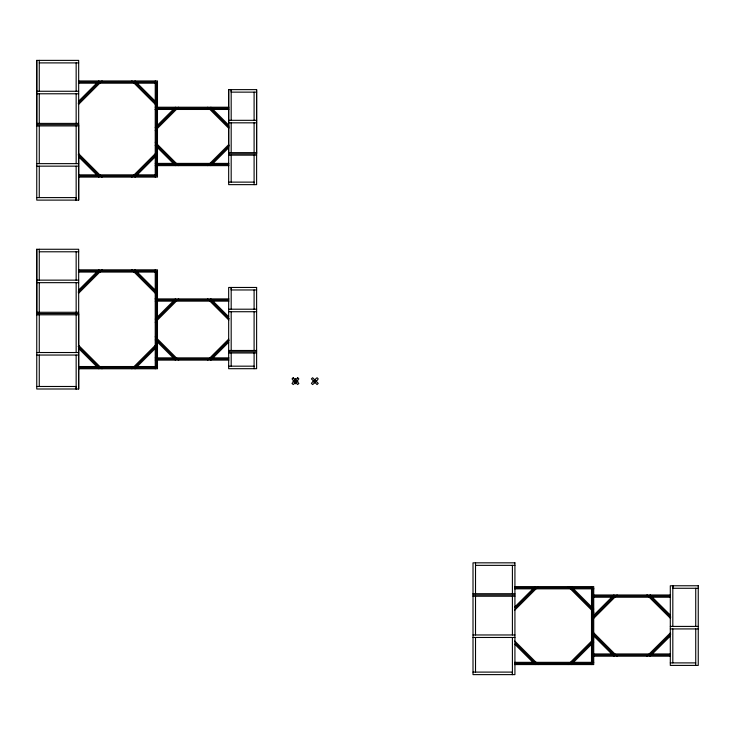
<?xml version="1.0" encoding="UTF-8"?>
<svg xmlns="http://www.w3.org/2000/svg" width="735" height="735" viewBox="0 0 735 735"><rect width="100%" height="100%" fill="white"/><g stroke="black" fill="none" stroke-linecap="round" stroke-linejoin="round"><path stroke-width="1.1" d="M36.75 249.266L36.75 313.542L78.673 313.542L78.673 388.999L36.75 388.999L36.75 249.266L78.673 249.266L78.673 388.999M36.75 60.38L36.75 124.656L78.673 124.656L78.673 200.113L36.75 200.113L36.75 60.38L78.673 60.38L78.673 200.113M228.668 89.624L228.668 153.9L256.616 153.9L256.616 89.624L228.668 89.624L228.668 184.641L256.616 184.641L256.616 89.624M512.405 637.475L512.405 674.62L512.405 672.102L473.009 672.102M672.819 626.413L672.819 585.767L672.819 588.276L698.25 588.276M78.516 101.32L98.885 80.951M78.195 103.222L99.344 82.072M78.516 104.48L102.046 80.951M155.241 127.44L175.454 107.227M156.362 127.908L175.922 108.348M155.241 130.6L178.623 107.227M131.859 177.089L157.474 151.465M134.56 175.968L156.362 154.166M135.019 177.089L157.474 154.635M78.516 290.206L98.885 269.837M78.195 292.107L99.344 270.958M78.516 293.366L102.046 269.837L99.813 272.079M207.665 165.632L228.75 144.547M210.366 164.511L229.145 145.732M210.826 165.632L228.668 147.79M155.241 319.119L175.454 298.906M156.362 319.587L175.922 300.027M155.241 322.288L178.623 298.906M131.859 368.768L157.474 343.153M134.56 367.647L156.362 345.854M137.261 366.526L135.019 368.768L157.474 346.314L155.241 348.546M207.665 360.113L228.75 339.028M210.366 358.992L229.145 340.213M210.826 360.113L228.833 342.097M294.257 381.143L292.025 383.376L293.21 384.561L295.7 382.586L297.675 384.561L298.86 383.376L296.628 381.143M295.7 382.586L296.885 381.401M313.386 380.886L317.061 377.726L318.246 378.911L316.27 381.401L318.246 383.376L317.061 384.561L315.085 382.586L312.596 384.561L311.41 383.376L313.386 380.886L311.41 378.911L312.596 377.726L314.571 379.701M315.085 382.586L316.27 381.401M514.776 606.972L535.144 586.603M515.235 608.093L535.604 587.715M514.776 610.133L538.305 586.603M591.5 617.437L613.945 594.982M592.612 617.905L614.414 596.103M591.5 620.597L617.115 594.982M568.118 664.569L593.733 638.954M570.819 663.457L592.612 641.655M571.279 664.569L593.733 642.124M646.91 656.19L670.458 632.798M649.621 655.069L670.752 634.075M650.089 656.19L670.458 635.95M294.386 381.143L295.442 382.136L296.49 381.143M39.267 62.898L78.673 62.898M78.443 80.951L157.474 80.951L157.474 177.089L78.443 177.089M78.553 82.072L156.362 82.072L156.362 175.968L78.553 175.968M78.443 83.184L157.474 83.184M36.75 91.259L78.673 91.259M256.616 92.141L231.185 92.141L231.185 89.624L231.185 120.32M36.75 93.777L78.673 93.777M155.241 107.227L228.916 107.227M156.362 108.348L228.796 108.348M228.916 109.46L155.241 109.46L157.474 109.46M228.668 120.32L256.616 120.32M228.668 122.828L256.616 122.828M36.75 123.397L78.673 123.397M36.75 125.915L78.673 125.915M228.668 152.641L256.616 152.641M228.668 155.158L256.616 155.158M155.241 163.4L228.925 163.4M36.75 163.639L78.673 163.639M156.362 164.511L228.796 164.511M155.241 165.632L228.925 165.632M36.75 166.156L78.673 166.156M78.443 174.847L157.474 174.847M228.668 182.124L254.099 182.124M36.75 197.596L76.155 197.596L76.155 200.113L76.155 166.156M39.267 251.783L78.673 251.783M78.443 269.837L157.474 269.837L157.474 368.768L78.443 368.768M78.553 270.958L156.362 270.958L156.362 367.647L78.553 367.647M134.101 272.079L137.261 272.069L135.019 269.837L157.474 292.291M155.241 272.079L157.474 272.069L78.443 272.069M36.75 280.145L78.673 280.145M36.75 282.663L78.673 282.663M256.616 289.967L231.185 289.967L231.185 287.458L231.185 309.205M228.916 298.906L155.241 298.906L157.474 298.906M156.362 300.027L228.796 300.027M155.241 301.148L228.916 301.139M228.668 309.205L256.616 309.205M228.668 311.723L256.616 311.723M36.75 312.283L78.673 312.283M36.75 314.8L78.673 314.8M228.668 350.476L256.616 350.476M228.668 351.734L256.616 351.734M36.75 352.524L78.673 352.524M228.668 352.993L256.616 352.993M36.75 355.042L78.673 355.042M155.241 357.871L228.925 357.871M156.362 358.992L228.796 358.992M155.241 360.113L228.925 360.113M228.668 366.177L254.099 366.177M155.241 366.526L157.474 366.526L78.443 366.526M292.769 381.143L298.107 381.143M315.885 381.143A1.066 1.066 0 0 0 314.295 380.225A1.066 1.066 0 0 0 314.295 382.062A1.066 1.066 0 0 0 315.885 381.143L316.27 381.143M36.75 386.481L76.155 386.481L76.155 388.999L76.155 355.042M475.517 565.353L514.923 565.353M514.702 586.603L593.733 586.603L593.733 664.569L514.702 664.569M514.812 587.715L592.612 587.715L592.612 663.457L514.812 663.457M591.491 588.836L593.733 588.836L514.702 588.836M473.009 593.715L514.923 593.715M473.009 594.973L514.923 594.973M591.5 594.982L670.55 594.982M592.612 596.103L670.421 596.103M473.009 596.232L514.923 596.232M591.5 597.224L670.54 597.224M670.302 626.413L698.25 626.413M670.302 628.93L698.25 628.93M473.009 634.966L514.923 634.966M473.009 637.475L514.923 637.475M591.5 653.948L670.531 653.948M592.612 655.069L670.421 655.069M670.531 656.19L591.5 656.19L593.733 656.19M514.702 662.336L593.733 662.336M670.302 662.896L695.733 662.896M670.384 615.158L650.089 594.982L652.34 597.224M649.621 596.103L670.752 617.097M670.393 618.31L646.91 594.982L649.161 597.224M213.067 109.46L210.826 107.227L228.824 125.216M210.366 108.348L229.145 127.127M207.665 107.227L228.824 128.377M135.019 80.951L157.474 103.405L155.241 101.164M134.56 82.072L156.362 103.865M131.859 80.951L157.474 106.566M155.241 142.25L178.623 165.632M156.362 144.951L175.922 164.511M155.241 145.42L175.454 165.632M593.733 609.058L571.279 586.603L573.52 588.836M570.819 587.715L592.612 609.517M592.116 610.601L568.118 586.603L570.351 588.836M591.5 630.575L617.115 656.19M592.612 633.276L614.414 655.069M591.5 633.735L613.945 656.19L611.713 653.948M315.085 379.701L316.27 380.886M313.386 381.401L314.571 382.586M99.813 174.847L102.046 177.089L78.516 153.56M78.195 154.809L99.344 175.968M78.516 156.72L98.885 177.089M295.185 382.586L294 381.143M210.826 298.906L228.668 316.748M210.366 300.027L229.145 318.806M207.665 298.906L228.824 320.065M514.776 641.039L538.305 664.569L536.063 662.336M515.235 643.079L535.604 663.457M514.923 644.356L535.144 664.569M134.56 270.958L156.362 292.75M131.859 269.837L157.474 295.452M156.362 339.432L175.922 358.992M155.241 339.892L175.454 360.113M99.813 366.526L102.046 368.768L78.516 345.239M78.195 346.497L99.344 367.647M78.516 348.399L98.885 368.768M157.474 338.964L155.241 336.731L178.623 360.113L176.382 357.871M695.733 588.276L695.733 626.413M695.733 628.93L695.733 665.414M672.819 628.93L672.819 662.896M591.5 586.603L591.5 664.569M512.405 565.353L512.405 593.715M512.405 596.232L512.405 634.966M475.517 562.835L475.517 593.715M475.517 596.232L475.517 634.966M475.517 637.475L475.517 672.102M295.442 378.47L295.442 383.817M254.099 92.141L254.099 120.32M254.099 122.828L254.099 152.641M254.099 155.158L254.099 184.641M254.099 289.976L254.099 309.205M254.099 311.723L254.099 350.476M254.099 352.993L254.099 368.694M231.185 122.828L231.185 152.641M231.185 155.158L231.185 182.124M231.185 311.723L231.185 350.476M231.185 352.993L231.185 366.177M155.241 80.951L155.241 177.089M155.241 269.837L155.241 368.768M76.155 62.898L76.155 91.259M76.155 93.777L76.155 123.397M76.155 125.915L76.155 163.639M76.155 251.783L76.155 280.145M76.155 282.663L76.155 312.283M76.155 314.8L76.155 352.524M39.267 60.38L39.267 91.259M39.267 93.777L39.267 123.397M39.267 125.915L39.267 163.639M39.267 166.156L39.267 197.596M39.267 249.266L39.267 280.145M39.267 282.663L39.267 312.283M39.267 314.8L39.267 352.524M39.267 355.042L39.267 386.481M295.442 382.209A1.066 1.066 0 0 1 294.404 380.895A1.066 1.066 0 0 1 295.929 380.206A1.066 1.066 0 0 1 296.242 381.842M295.442 382.136A0.992 0.992 0 0 1 294.45 381.143A0.992 0.992 0 0 1 295.442 380.151M293.21 377.726L292.025 378.911L294 380.886L295.185 379.701L293.21 377.726M297.675 377.726L295.7 379.701L296.885 380.886L298.86 378.911L297.675 377.726M256.616 287.458L228.668 287.458L228.668 368.704L256.616 368.694L256.616 287.458M514.923 562.835L473.009 562.835L473.009 674.62L514.923 674.62L514.923 562.835M698.25 585.767L670.302 585.767L670.302 665.414L698.25 665.414L698.25 585.767M593.733 612.218L591.5 609.986L593.733 612.218M314.332 382.007A0.992 0.992 0 0 0 315.82 381.143A0.992 0.992 0 0 0 314.332 380.289A0.992 0.992 0 0 0 314.332 382.007"/></g></svg>
